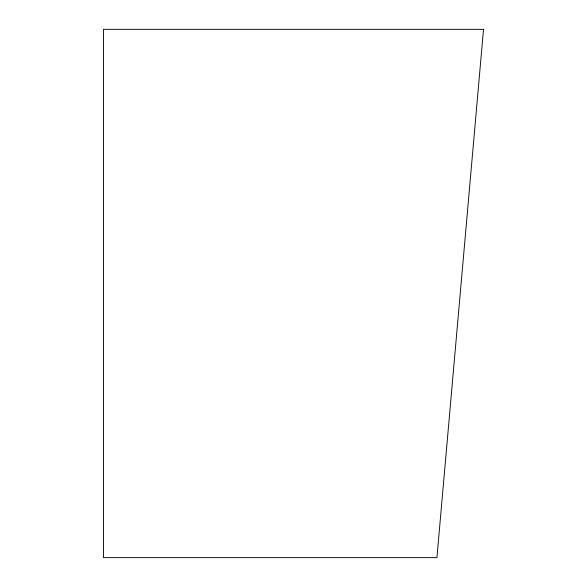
<?xml version="1.0" encoding="UTF-8"?>
<svg xmlns="http://www.w3.org/2000/svg" width="587" height="587" viewBox="0 0 587 587"><rect width="100%" height="100%" fill="white"/><g stroke="black" fill="none" stroke-linecap="round" stroke-linejoin="round"><path stroke-width="0.88" d="M483.519 29.35L436.941 557.65L103.481 557.65L103.481 29.35L483.519 29.35"/></g></svg>
